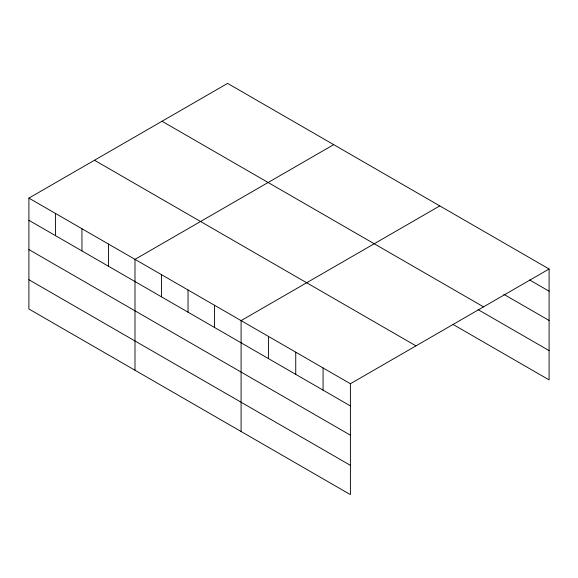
<?xml version="1.0" encoding="UTF-8"?>
<svg xmlns="http://www.w3.org/2000/svg" width="578" height="578" viewBox="0 0 578 578"><rect width="100%" height="100%" fill="white"/><g stroke="black" fill="none" stroke-linecap="round" stroke-linejoin="round"><path stroke-width="0.87" d="M350.398 435.183L350.398 383.727L28.9 198.109L28.9 308.992L350.398 494.609L350.398 435.183L28.9 249.566M453.065 324.446L549.1 379.89L549.1 269.008L227.602 83.391L28.9 198.109M333.694 144.644L134.992 259.363L134.992 370.245M439.793 205.898L241.091 320.617L241.091 431.499M350.398 383.727L549.1 269.008M529.578 279.925L549.1 291.189M503.814 294.318L549.1 320.465M162.028 121.25L483.526 306.86M478.049 309.598L549.1 350.622M94.474 160.251L415.972 345.868M28.9 220.297L350.398 405.915M28.9 279.723L350.398 465.341M323.073 367.948L323.073 390.136M295.741 352.168L295.741 374.356M268.416 336.396L268.416 358.577M214.568 305.3L214.568 327.488M188.038 289.99L188.038 312.178M161.515 274.68L161.515 296.861M108.469 244.053L108.469 266.234M81.946 228.736L81.946 250.924M55.423 213.427L55.423 235.607"/></g></svg>
